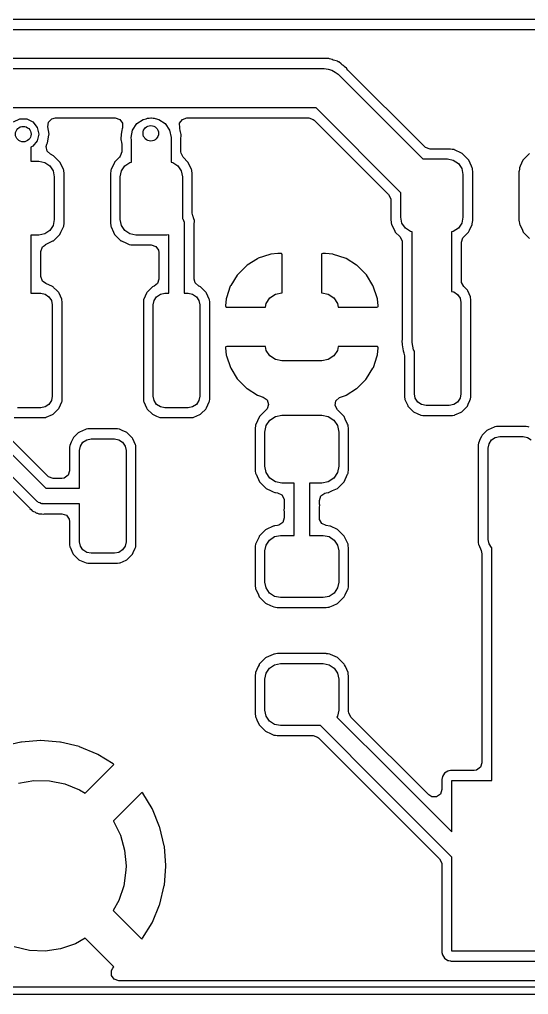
# Model space of a CAD drawing. Extents: x 3.59 to 5.68, y -3.55 to -1.66.
# Drawn here: x 4.9083 to 5.1664, y -3.5501 to -3.0555 of the extents above; entities that cross this region are included whole.
import ezdxf

# ---------------------------------------------------------------- set-up
doc = ezdxf.new("R2010")
doc.units = 0
doc.header["$MEASUREMENT"] = 0
doc.layers.add('BLACK', color=7, linetype='CONTINUOUS')

msp = doc.modelspace()

# ---------------------------------------------------------------- linework, layer by layer
at = {"layer": 'BLACK', "linetype": 'CONTINUOUS'}
for p, q in [((5.18744, -3.05553), (4.81284, -3.05553)), ((4.81654, -3.06055), (5.17852, -3.06055)), ((5.06239, -3.07539), (4.8178, -3.07539)), ((5.06255, -3.07539), (5.06239, -3.07539)), ((5.06261, -3.07538), (5.06255, -3.07539)), ((5.0647, -3.0753), (5.06261, -3.07538)), ((5.06496, -3.07538), (5.0647, -3.0753)), ((5.06507, -3.07539), (5.06496, -3.07538)), ((5.06511, -3.07539), (5.06507, -3.07539)), ((5.06519, -3.07539), (5.06511, -3.07539)), ((5.06541, -3.07541), (5.06519, -3.07539)), ((5.06678, -3.07589), (5.06541, -3.07541)), ((5.06735, -3.07609), (5.06678, -3.07589)), ((4.81579, -3.08041), (5.0628, -3.08041)), ((5.0628, -3.08041), (5.06472, -3.08079)), ((5.06472, -3.08079), (5.06662, -3.08117)), ((5.06753, -3.07615), (5.06735, -3.07609)), ((5.06949, -3.07673), (5.06753, -3.07615)), ((5.06973, -3.07691), (5.06949, -3.07673)), ((5.06985, -3.07697), (5.06973, -3.07691)), ((5.07013, -3.07707), (5.06985, -3.07697)), ((5.07143, -3.07809), (5.07013, -3.07707)), ((5.07174, -3.07834), (5.07143, -3.07809)), ((5.07189, -3.07845), (5.07174, -3.07834)), ((5.07253, -3.0789), (5.07189, -3.07845)), ((5.07264, -3.07902), (5.07253, -3.0789)), ((5.07271, -3.07907), (5.07264, -3.07902)), ((5.07296, -3.0793), (5.07271, -3.07907)), ((5.07406, -3.08016), (5.07296, -3.0793)), ((5.07423, -3.08043), (5.07406, -3.08016)), ((5.07432, -3.08057), (5.07423, -3.08043)), ((5.07484, -3.08121), (5.07432, -3.08057)), ((5.06662, -3.08117), (5.06662, -3.08117)), ((5.06662, -3.08117), (5.06662, -3.08117)), ((5.06662, -3.08117), (5.06828, -3.08228)), ((5.06828, -3.08228), (5.06986, -3.08334)), ((5.06986, -3.08334), (5.11284, -3.12628)), ((5.11263, -3.11898), (5.07484, -3.08121)), ((5.05865, -3.10041), (4.81993, -3.10041)), ((5.10164, -3.14337), (5.05865, -3.10041)), ((4.92461, -3.10589), (4.92644, -3.10543)), ((4.92644, -3.10543), (4.95685, -3.10543)), ((4.95685, -3.10543), (4.95914, -3.10617)), ((4.97395, -3.10559), (4.97484, -3.10541)), ((4.97484, -3.10541), (4.97512, -3.10541)), ((4.97512, -3.10541), (4.97602, -3.10559)), ((4.99085, -3.10621), (4.99319, -3.10543)), ((4.99319, -3.10543), (5.05496, -3.10543)), ((5.05496, -3.10543), (5.05725, -3.10617)), ((4.90526, -3.1075), (4.90841, -3.10598)), ((4.90841, -3.10598), (4.91192, -3.10598)), ((4.91192, -3.10598), (4.91507, -3.1075)), ((4.91507, -3.1075), (4.91725, -3.11024)), ((4.91725, -3.11024), (4.91803, -3.11366)), ((4.92261, -3.11), (4.92294, -3.10762)), ((4.92325, -3.11366), (4.92261, -3.11)), ((4.92294, -3.10762), (4.92461, -3.10589)), ((4.95914, -3.10617), (4.96055, -3.10812)), ((4.96055, -3.11053), (4.96041, -3.1109)), ((4.96055, -3.10812), (4.96055, -3.11053)), ((4.9656, -3.11158), (4.96777, -3.10834)), ((4.96777, -3.10834), (4.97102, -3.10617)), ((4.97102, -3.10617), (4.97249, -3.10588)), ((4.97249, -3.10588), (4.9731, -3.10559)), ((4.9731, -3.10559), (4.97395, -3.10559)), ((4.97602, -3.10559), (4.9766, -3.10559)), ((4.9766, -3.10559), (4.97701, -3.10579)), ((4.97701, -3.10579), (4.97894, -3.10617)), ((4.97894, -3.10617), (4.98219, -3.10834)), ((4.98219, -3.10834), (4.98436, -3.11158)), ((4.98947, -3.10818), (4.99085, -3.10621)), ((4.9895, -3.11044), (4.98947, -3.10818)), ((4.98952, -3.11048), (4.9895, -3.11044)), ((4.98958, -3.11079), (4.98952, -3.11048)), ((5.05725, -3.10617), (5.05772, -3.10657)), ((5.05772, -3.10657), (5.07563, -3.12447)), ((4.91803, -3.11368), (4.91724, -3.1171)), ((4.91803, -3.11366), (4.91803, -3.11368)), ((4.92246, -3.11814), (4.92315, -3.11422)), ((4.92315, -3.11422), (4.92319, -3.11399)), ((4.92319, -3.11399), (4.92325, -3.11366)), ((4.9599, -3.11388), (4.95971, -3.11607)), ((4.96009, -3.11162), (4.9599, -3.11388)), ((4.96041, -3.1109), (4.96009, -3.11162)), ((4.96484, -3.11541), (4.9656, -3.11158)), ((4.96512, -3.11679), (4.96484, -3.11541)), ((4.98436, -3.11158), (4.98512, -3.11541)), ((4.98512, -3.11541), (4.98512, -3.12789)), ((4.9896, -3.11093), (4.98958, -3.11079)), ((4.98958, -3.11079), (4.98958, -3.11079)), ((4.98972, -3.11166), (4.9896, -3.11093)), ((4.98981, -3.11221), (4.98972, -3.11166)), ((4.98987, -3.11251), (4.98981, -3.11221)), ((4.99021, -3.11388), (4.98987, -3.11251)), ((4.99015, -3.1159), (4.99027, -3.11454)), ((4.9903, -3.11421), (4.99021, -3.11388)), ((4.99027, -3.11454), (4.9903, -3.11421)), ((4.99027, -3.11454), (4.99027, -3.11454)), ((4.91505, -3.11983), (4.91409, -3.12028)), ((4.91409, -3.12028), (4.91409, -3.12746)), ((4.91724, -3.1171), (4.91505, -3.11983)), ((4.9218, -3.1199), (4.92218, -3.11875)), ((4.92226, -3.12227), (4.9218, -3.1199)), ((4.92217, -3.11875), (4.92229, -3.11843)), ((4.92218, -3.11875), (4.92217, -3.11875)), ((4.92229, -3.11843), (4.92246, -3.11814)), ((4.95971, -3.11607), (4.95966, -3.1166)), ((4.95966, -3.1166), (4.95974, -3.11692)), ((4.95974, -3.11692), (4.95974, -3.11692)), ((4.95974, -3.11692), (4.95998, -3.1179)), ((4.95998, -3.1179), (4.9601, -3.11884)), ((4.9601, -3.11884), (4.9601, -3.12262)), ((4.96512, -3.12788), (4.96512, -3.11679)), ((4.99014, -3.11624), (4.99015, -3.1159)), ((4.99014, -3.12265), (4.99014, -3.11624)), ((5.11377, -3.12012), (5.11263, -3.11898)), ((5.11424, -3.12052), (5.11377, -3.12012)), ((4.92402, -3.12391), (4.92226, -3.12227)), ((4.92553, -3.12461), (4.92402, -3.12391)), ((4.92874, -3.12783), (4.92553, -3.12461)), ((4.95935, -3.12491), (4.95896, -3.12538)), ((4.9601, -3.12262), (4.95935, -3.12491)), ((4.99019, -3.12326), (4.99014, -3.12265)), ((4.99128, -3.12541), (4.99019, -3.12326)), ((5.07563, -3.12447), (5.09548, -3.14431)), ((5.11653, -3.12126), (5.11424, -3.12052)), ((5.1259, -3.12126), (5.11653, -3.12126)), ((5.12677, -3.12126), (5.1259, -3.12126)), ((5.1269, -3.12128), (5.12677, -3.12126)), ((5.12771, -3.12139), (5.1269, -3.12128)), ((5.1269, -3.12128), (5.1269, -3.12128)), ((5.12865, -3.12151), (5.12771, -3.12139)), ((5.12892, -3.12164), (5.12865, -3.12151)), ((5.13246, -3.12329), (5.12892, -3.12164)), ((5.13277, -3.12343), (5.13246, -3.12329)), ((5.13246, -3.12329), (5.13246, -3.12329)), ((5.13598, -3.12665), (5.13277, -3.12343)), ((5.16696, -3.12343), (5.16375, -3.12665)), ((4.91409, -3.12746), (4.91802, -3.12746)), ((4.91802, -3.12746), (4.92103, -3.12806)), ((4.92103, -3.12806), (4.92358, -3.12977)), ((4.92358, -3.12977), (4.92529, -3.13233)), ((4.92888, -3.12814), (4.92874, -3.12783)), ((4.93052, -3.13164), (4.92888, -3.12814)), ((4.92888, -3.12814), (4.92888, -3.12814)), ((4.95636, -3.12814), (4.95472, -3.13164)), ((4.9565, -3.12783), (4.95636, -3.12814)), ((4.95636, -3.12814), (4.95636, -3.12814)), ((4.95896, -3.12538), (4.9565, -3.12783)), ((4.95995, -3.13233), (4.96166, -3.12977)), ((4.96166, -3.12977), (4.96422, -3.12806)), ((4.96422, -3.12806), (4.96512, -3.12788)), ((4.98512, -3.12789), (4.98599, -3.12806)), ((4.98599, -3.12806), (4.98854, -3.12977)), ((4.98854, -3.12977), (4.99025, -3.13233)), ((4.9937, -3.12783), (4.99128, -3.12541)), ((4.99385, -3.12814), (4.9937, -3.12783)), ((4.99548, -3.13164), (4.99385, -3.12814)), ((4.99385, -3.12814), (4.99385, -3.12814)), ((5.11284, -3.12628), (5.12526, -3.12628)), ((5.12526, -3.12628), (5.12827, -3.12688)), ((5.12827, -3.12688), (5.13083, -3.12859)), ((5.13083, -3.12859), (5.13253, -3.13114)), ((5.13613, -3.12696), (5.13598, -3.12665)), ((5.13754, -3.12999), (5.13613, -3.12696)), ((5.13613, -3.12696), (5.13613, -3.12696)), ((5.13791, -3.13077), (5.13754, -3.12999)), ((5.16219, -3.12999), (5.16183, -3.13077)), ((5.1636, -3.12696), (5.16219, -3.12999)), ((5.16375, -3.12665), (5.1636, -3.12696)), ((5.1636, -3.12696), (5.1636, -3.12696)), ((4.92529, -3.13233), (4.92589, -3.13534)), ((4.93066, -3.13195), (4.93052, -3.13164)), ((4.93091, -3.13383), (4.93066, -3.13195)), ((4.93091, -3.1585), (4.93091, -3.13383)), ((4.95435, -3.1337), (4.95433, -3.13383)), ((4.95433, -3.13383), (4.95433, -3.1585)), ((4.95454, -3.13225), (4.95435, -3.1337)), ((4.95458, -3.13195), (4.95454, -3.13225)), ((4.95472, -3.13164), (4.95458, -3.13195)), ((4.95935, -3.13534), (4.95995, -3.13233)), ((4.99025, -3.13233), (4.99085, -3.13534)), ((4.99562, -3.13195), (4.99548, -3.13164)), ((4.99587, -3.13383), (4.99562, -3.13195)), ((4.99587, -3.13396), (4.99587, -3.13383)), ((4.99587, -3.1537), (4.99587, -3.13396)), ((5.13253, -3.13114), (5.13313, -3.13416)), ((5.13313, -3.13416), (5.13313, -3.15581)), ((5.13795, -3.13106), (5.13791, -3.13077)), ((5.13802, -3.13164), (5.13795, -3.13106)), ((5.13795, -3.13106), (5.13795, -3.13106)), ((5.13815, -3.13265), (5.13802, -3.13164)), ((5.13815, -3.15732), (5.13815, -3.13265)), ((5.1616, -3.13252), (5.16158, -3.13265)), ((5.16158, -3.13265), (5.16158, -3.15732)), ((5.16176, -3.13128), (5.1616, -3.13252)), ((5.16183, -3.13077), (5.16176, -3.13128)), ((4.92589, -3.13534), (4.92589, -3.15699)), ((4.95935, -3.15699), (4.95935, -3.13534)), ((4.99085, -3.13534), (4.99085, -3.15647)), ((5.09548, -3.14431), (5.09657, -3.14645)), ((5.10164, -3.15581), (5.10164, -3.14337)), ((5.09657, -3.14645), (5.09662, -3.14706)), ((5.09662, -3.14706), (5.09662, -3.15732)), ((4.99616, -3.15508), (4.99587, -3.1537)), ((4.92589, -3.15699), (4.92529, -3.16001)), ((4.93066, -3.16038), (4.93086, -3.15889)), ((4.93086, -3.15889), (4.93089, -3.15863)), ((4.93089, -3.15863), (4.93091, -3.1585)), ((4.93089, -3.15863), (4.93089, -3.15863)), ((4.95433, -3.1585), (4.95458, -3.16038)), ((4.95995, -3.16001), (4.95935, -3.15699)), ((4.99085, -3.15647), (4.9911, -3.15665)), ((4.9911, -3.15665), (4.99138, -3.15752)), ((4.99138, -3.15752), (4.9918, -3.15834)), ((4.9918, -3.15834), (4.99175, -3.15866)), ((4.99175, -3.15866), (4.99185, -3.15896)), ((4.99185, -3.15896), (4.99185, -3.19439)), ((4.99628, -3.15524), (4.99616, -3.15508)), ((4.99646, -3.15611), (4.99628, -3.15524)), ((4.99664, -3.1567), (4.99646, -3.15611)), ((4.99696, -3.15753), (4.99664, -3.1567)), ((4.99687, -3.1593), (4.99688, -3.15909)), ((4.99687, -3.18717), (4.99687, -3.1593)), ((4.99688, -3.15909), (4.99694, -3.15794)), ((4.99694, -3.15794), (4.99696, -3.15753)), ((4.99694, -3.15794), (4.99694, -3.15794)), ((5.09662, -3.15732), (5.09672, -3.15811)), ((5.09672, -3.15811), (5.09682, -3.15889)), ((5.09682, -3.15889), (5.09687, -3.1592)), ((5.09687, -3.1592), (5.09699, -3.15947)), ((5.09699, -3.15947), (5.09699, -3.15947)), ((5.09699, -3.15947), (5.09836, -3.1624)), ((5.10224, -3.15882), (5.10164, -3.15581)), ((5.10394, -3.16138), (5.10224, -3.15882)), ((5.13253, -3.15882), (5.13083, -3.16138)), ((5.13313, -3.15581), (5.13253, -3.15882)), ((5.13641, -3.1624), (5.13778, -3.15947)), ((5.13778, -3.15947), (5.13791, -3.1592)), ((5.13778, -3.15947), (5.13778, -3.15947)), ((5.13791, -3.1592), (5.13813, -3.15753)), ((5.13813, -3.15753), (5.13814, -3.15745)), ((5.13814, -3.15745), (5.13815, -3.15732)), ((5.13814, -3.15745), (5.13814, -3.15745)), ((5.16158, -3.15732), (5.16168, -3.15811)), ((5.16168, -3.15811), (5.16179, -3.15889)), ((5.16179, -3.15889), (5.16183, -3.1592)), ((5.16183, -3.1592), (5.16195, -3.15947)), ((5.16195, -3.15947), (5.16195, -3.15947)), ((5.16195, -3.15947), (5.16332, -3.1624)), ((4.91802, -3.16487), (4.91409, -3.16487)), ((4.91409, -3.16487), (4.91409, -3.19439)), ((4.92103, -3.16427), (4.91802, -3.16487)), ((4.92358, -3.16256), (4.92103, -3.16427)), ((4.92529, -3.16001), (4.92358, -3.16256)), ((4.92553, -3.16772), (4.92874, -3.1645)), ((4.92874, -3.1645), (4.92929, -3.16332)), ((4.92929, -3.16332), (4.93054, -3.16065)), ((4.93054, -3.16065), (4.93066, -3.16038)), ((4.93054, -3.16065), (4.93054, -3.16065)), ((4.95458, -3.16038), (4.95471, -3.16065)), ((4.95471, -3.16065), (4.95471, -3.16065)), ((4.95471, -3.16065), (4.95595, -3.16332)), ((4.95595, -3.16332), (4.9565, -3.1645)), ((4.9565, -3.1645), (4.95972, -3.16772)), ((4.96166, -3.16256), (4.95995, -3.16001)), ((4.96422, -3.16427), (4.96166, -3.16256)), ((4.96723, -3.16487), (4.96422, -3.16427)), ((4.98298, -3.16487), (4.96723, -3.16487)), ((4.98398, -3.16467), (4.98298, -3.16487)), ((4.98398, -3.19439), (4.98398, -3.16467)), ((5.09836, -3.1624), (5.09879, -3.16332)), ((5.09879, -3.16332), (5.10124, -3.16577)), ((5.1065, -3.16309), (5.10394, -3.16138)), ((5.1074, -3.16327), (5.1065, -3.16309)), ((5.1074, -3.2193), (5.1074, -3.16327)), ((5.12827, -3.16309), (5.1274, -3.16326)), ((5.1274, -3.16326), (5.1274, -3.19344)), ((5.13083, -3.16138), (5.12827, -3.16309)), ((5.13356, -3.16574), (5.13598, -3.16332)), ((5.13598, -3.16332), (5.13641, -3.1624)), ((5.16332, -3.1624), (5.16375, -3.16332)), ((5.16375, -3.16332), (5.16696, -3.16654)), ((4.91986, -3.17089), (4.92146, -3.16976)), ((4.9214, -3.16964), (4.92522, -3.16786)), ((4.92146, -3.16976), (4.9214, -3.16964)), ((4.92522, -3.16786), (4.92553, -3.16772)), ((4.92522, -3.16786), (4.92522, -3.16786)), ((4.95972, -3.16772), (4.96003, -3.16786)), ((4.96003, -3.16786), (4.96003, -3.16786)), ((4.96003, -3.16786), (4.96252, -3.16902)), ((4.96252, -3.16902), (4.96384, -3.16964)), ((4.96384, -3.16964), (4.96466, -3.16975)), ((4.96466, -3.16975), (4.96559, -3.16987)), ((4.96559, -3.16987), (4.96559, -3.16987)), ((4.96559, -3.16987), (4.96572, -3.16989)), ((5.10124, -3.16577), (5.10233, -3.16792)), ((5.10233, -3.16792), (5.10238, -3.16853)), ((5.10238, -3.16853), (5.10238, -3.21728)), ((5.13242, -3.1685), (5.13317, -3.16621)), ((5.13242, -3.18823), (5.13242, -3.1685)), ((5.13317, -3.16621), (5.13356, -3.16574)), ((4.91911, -3.17318), (4.91986, -3.17089)), ((4.91911, -3.18589), (4.91911, -3.17318)), ((4.96572, -3.16989), (4.96614, -3.16989)), ((4.96614, -3.16989), (4.97506, -3.16989)), ((4.97506, -3.16989), (4.97735, -3.17063)), ((4.97735, -3.17063), (4.97877, -3.17258)), ((4.97877, -3.17258), (4.97896, -3.17378)), ((4.97896, -3.17378), (4.97896, -3.18716)), ((5.03526, -3.17468), (5.02935, -3.17665)), ((5.03567, -3.17459), (5.03526, -3.17468)), ((5.03935, -3.17421), (5.03567, -3.17459)), ((5.03955, -3.1742), (5.03935, -3.17421)), ((5.04112, -3.1742), (5.03955, -3.1742)), ((5.04128, -3.17431), (5.04112, -3.1742)), ((5.04144, -3.17481), (5.04128, -3.17431)), ((5.04144, -3.1942), (5.04144, -3.17481)), ((5.06156, -3.17436), (5.06144, -3.17452)), ((5.06144, -3.17452), (5.06144, -3.1942)), ((5.06206, -3.1742), (5.06156, -3.17436)), ((5.06333, -3.1742), (5.06206, -3.1742)), ((5.06353, -3.17421), (5.06333, -3.1742)), ((5.06716, -3.17458), (5.06353, -3.17421)), ((5.06757, -3.17467), (5.06716, -3.17458)), ((5.07349, -3.17663), (5.06757, -3.17467)), ((5.02894, -3.17684), (5.02365, -3.18011)), ((5.02935, -3.17665), (5.02894, -3.17684)), ((5.0739, -3.17682), (5.07349, -3.17663)), ((5.07919, -3.18008), (5.0739, -3.17682)), ((5.0233, -3.18039), (5.01891, -3.18479)), ((5.02365, -3.18011), (5.0233, -3.18039)), ((5.07954, -3.18036), (5.07919, -3.18008)), ((5.08395, -3.18476), (5.07954, -3.18036)), ((4.91997, -3.18832), (4.91911, -3.18589)), ((4.9216, -3.18939), (4.91997, -3.18832)), ((4.92156, -3.18948), (4.9216, -3.18939)), ((4.92495, -3.19098), (4.92156, -3.18948)), ((4.97821, -3.18945), (4.97664, -3.19072)), ((4.97896, -3.18716), (4.97821, -3.18945)), ((4.9974, -3.18913), (4.99687, -3.18717)), ((4.99919, -3.19073), (4.9974, -3.18913)), ((5.01863, -3.18515), (5.01536, -3.19044)), ((5.01891, -3.18479), (5.01863, -3.18515)), ((5.08422, -3.18511), (5.08395, -3.18476)), ((5.0875, -3.1904), (5.08422, -3.18511)), ((5.13247, -3.18884), (5.13242, -3.18823)), ((5.13357, -3.19099), (5.13247, -3.18884)), ((4.91409, -3.19439), (4.919, -3.19439)), ((4.919, -3.19439), (4.92126, -3.19484)), ((4.92528, -3.19113), (4.92495, -3.19098)), ((4.92495, -3.19098), (4.92495, -3.19098)), ((4.92553, -3.19138), (4.92528, -3.19113)), ((4.92721, -3.19305), (4.92553, -3.19138)), ((4.92553, -3.19138), (4.92553, -3.19138)), ((4.92816, -3.194), (4.92721, -3.19305)), ((4.92831, -3.19433), (4.92816, -3.194)), ((4.92966, -3.19738), (4.92831, -3.19433)), ((4.92831, -3.19433), (4.92831, -3.19433)), ((4.97268, -3.19435), (4.97203, -3.1958)), ((4.97282, -3.19402), (4.97268, -3.19435)), ((4.97268, -3.19435), (4.97268, -3.19435)), ((4.97308, -3.19377), (4.97282, -3.19402)), ((4.97544, -3.19139), (4.97308, -3.19377)), ((4.97308, -3.19377), (4.97308, -3.19377)), ((4.9757, -3.19114), (4.97544, -3.19139)), ((4.97544, -3.19139), (4.97544, -3.19139)), ((4.97664, -3.19072), (4.9757, -3.19114)), ((4.97973, -3.19484), (4.98199, -3.19439)), ((4.98199, -3.19439), (4.98398, -3.19439)), ((4.99185, -3.19439), (4.9938, -3.19439)), ((4.9938, -3.19439), (4.99606, -3.19484)), ((4.99975, -3.19098), (4.99919, -3.19073)), ((5.00008, -3.19113), (4.99975, -3.19098)), ((4.99975, -3.19098), (4.99975, -3.19098)), ((5.00296, -3.194), (5.00008, -3.19113)), ((5.00311, -3.19433), (5.00296, -3.194)), ((5.00446, -3.19738), (5.00311, -3.19433)), ((5.00311, -3.19433), (5.00311, -3.19433)), ((5.01517, -3.19085), (5.01321, -3.19677)), ((5.01536, -3.19044), (5.01517, -3.19085)), ((5.03806, -3.19485), (5.04135, -3.1942)), ((5.04135, -3.1942), (5.04144, -3.1942)), ((5.06144, -3.1942), (5.06153, -3.1942)), ((5.06153, -3.1942), (5.06483, -3.19485)), ((5.08769, -3.1908), (5.0875, -3.1904)), ((5.08966, -3.19672), (5.08769, -3.1908)), ((5.1274, -3.19344), (5.1285, -3.19366)), ((5.1285, -3.19366), (5.13042, -3.19494)), ((5.1354, -3.19282), (5.13357, -3.19099)), ((5.13555, -3.19315), (5.1354, -3.19282)), ((5.13693, -3.19626), (5.13555, -3.19315)), ((5.13555, -3.19315), (5.13555, -3.19315)), ((4.92126, -3.19484), (4.92318, -3.19612)), ((4.92318, -3.19612), (4.92446, -3.19804)), ((4.92446, -3.19804), (4.92491, -3.2003)), ((4.92981, -3.19772), (4.92966, -3.19738)), ((4.92993, -3.19868), (4.92981, -3.19772)), ((4.92993, -3.24818), (4.92993, -3.19868)), ((4.97118, -3.19774), (4.97107, -3.19868)), ((4.97107, -3.19868), (4.97107, -3.24818)), ((4.97203, -3.1958), (4.97118, -3.19774)), ((4.97609, -3.2003), (4.97654, -3.19804)), ((4.97654, -3.19804), (4.97782, -3.19612)), ((4.97782, -3.19612), (4.97973, -3.19484)), ((4.99606, -3.19484), (4.99798, -3.19612)), ((4.99798, -3.19612), (4.99926, -3.19804)), ((4.99926, -3.19804), (4.99971, -3.2003)), ((5.00462, -3.19772), (5.00446, -3.19738)), ((5.00473, -3.19868), (5.00462, -3.19772)), ((5.00473, -3.24818), (5.00473, -3.19868)), ((5.01312, -3.19718), (5.01275, -3.20081)), ((5.01321, -3.19677), (5.01312, -3.19718)), ((5.03302, -3.20142), (5.0334, -3.19951)), ((5.0334, -3.19951), (5.03526, -3.19672)), ((5.03526, -3.19672), (5.03806, -3.19485)), ((5.06483, -3.19485), (5.06762, -3.19672)), ((5.06762, -3.19672), (5.06949, -3.19951)), ((5.06949, -3.19951), (5.06987, -3.20142)), ((5.08975, -3.19713), (5.08966, -3.19672)), ((5.09013, -3.20081), (5.08975, -3.19713)), ((5.13042, -3.19494), (5.1317, -3.19686)), ((5.1317, -3.19686), (5.13215, -3.19912)), ((5.13215, -3.19912), (5.13215, -3.24538)), ((5.13706, -3.19654), (5.13693, -3.19626)), ((5.13717, -3.19749), (5.13706, -3.19654)), ((5.13717, -3.247), (5.13717, -3.19749)), ((4.92491, -3.2003), (4.92491, -3.24656)), ((4.97609, -3.24656), (4.97609, -3.2003)), ((4.99971, -3.2003), (4.99971, -3.24656)), ((5.01275, -3.20081), (5.01275, -3.20083)), ((5.01275, -3.20083), (5.0129, -3.2013)), ((5.0129, -3.2013), (5.01306, -3.20142)), ((5.01306, -3.20142), (5.03302, -3.20142)), ((5.06987, -3.20142), (5.08952, -3.20142)), ((5.08952, -3.20142), (5.09002, -3.20126)), ((5.09002, -3.20126), (5.09014, -3.2011)), ((5.09014, -3.20101), (5.09013, -3.20081)), ((5.09014, -3.2011), (5.09014, -3.20101)), ((5.10229, -3.2181), (5.10219, -3.21858)), ((5.10219, -3.21858), (5.10223, -3.2189)), ((5.10223, -3.2189), (5.10223, -3.2189)), ((5.10223, -3.2189), (5.10235, -3.21996)), ((5.10238, -3.21728), (5.10229, -3.2181)), ((5.10816, -3.22312), (5.1074, -3.2193)), ((5.01286, -3.22158), (5.01274, -3.22175)), ((5.01274, -3.22175), (5.01274, -3.22183)), ((5.01274, -3.22183), (5.01275, -3.22204)), ((5.01275, -3.22204), (5.01313, -3.22571)), ((5.01336, -3.22142), (5.01286, -3.22158)), ((5.03302, -3.22142), (5.01336, -3.22142)), ((5.0334, -3.22333), (5.03302, -3.22142)), ((5.03526, -3.22612), (5.0334, -3.22333)), ((5.06949, -3.22333), (5.06762, -3.22612)), ((5.06987, -3.22142), (5.06949, -3.22333)), ((5.08982, -3.22142), (5.06987, -3.22142)), ((5.08976, -3.22566), (5.09013, -3.22203)), ((5.08998, -3.22154), (5.08982, -3.22142)), ((5.09013, -3.22201), (5.08998, -3.22154)), ((5.09013, -3.22203), (5.09013, -3.22201)), ((5.10235, -3.21996), (5.10237, -3.22029)), ((5.10237, -3.22029), (5.10238, -3.22038)), ((5.10238, -3.22038), (5.10238, -3.22054)), ((5.10238, -3.22054), (5.10241, -3.2207)), ((5.10241, -3.2207), (5.10241, -3.2207)), ((5.10241, -3.2207), (5.10251, -3.22132)), ((5.10251, -3.22132), (5.10254, -3.2215)), ((5.10254, -3.2215), (5.10278, -3.22354)), ((5.10278, -3.22354), (5.10291, -3.22381)), ((5.10291, -3.22381), (5.10295, -3.22393)), ((5.10295, -3.22393), (5.103, -3.22423)), ((5.103, -3.22423), (5.10315, -3.22451)), ((5.10853, -3.22367), (5.10816, -3.22312)), ((5.10853, -3.24538), (5.10853, -3.22367)), ((5.01313, -3.22571), (5.01322, -3.22613)), ((5.01322, -3.22613), (5.01519, -3.23204)), ((5.03806, -3.22799), (5.03526, -3.22612)), ((5.04135, -3.22865), (5.03806, -3.22799)), ((5.06153, -3.22865), (5.04135, -3.22865)), ((5.06483, -3.22799), (5.06153, -3.22865)), ((5.06762, -3.22612), (5.06483, -3.22799)), ((5.08771, -3.23199), (5.08967, -3.22608)), ((5.08967, -3.22608), (5.08976, -3.22566)), ((5.10315, -3.22451), (5.10325, -3.22482)), ((5.10325, -3.22482), (5.10317, -3.22484)), ((5.10317, -3.22484), (5.10351, -3.22616)), ((5.10351, -3.22616), (5.10351, -3.247)), ((5.01519, -3.23204), (5.01538, -3.23245)), ((5.01538, -3.23245), (5.01866, -3.23773)), ((5.08426, -3.23769), (5.08752, -3.2324)), ((5.08752, -3.2324), (5.08771, -3.23199)), ((4.8637, -3.23538), (4.92163, -3.29331)), ((5.01866, -3.23773), (5.01894, -3.23809)), ((5.01894, -3.23809), (5.02334, -3.24248)), ((5.07958, -3.24245), (5.08398, -3.23805)), ((5.08398, -3.23805), (5.08426, -3.23769)), ((4.91722, -3.30003), (4.85815, -3.24096)), ((5.02334, -3.24248), (5.02369, -3.24276)), ((5.02369, -3.24276), (5.02899, -3.24602)), ((5.07394, -3.246), (5.07923, -3.24273)), ((5.07923, -3.24273), (5.07958, -3.24245)), ((4.92446, -3.24882), (4.92318, -3.25073)), ((4.92491, -3.24656), (4.92446, -3.24882)), ((4.92982, -3.24912), (4.92993, -3.24818)), ((4.97107, -3.24818), (4.97118, -3.24913)), ((4.97654, -3.24882), (4.97609, -3.24656)), ((4.97782, -3.25073), (4.97654, -3.24882)), ((4.99926, -3.24882), (4.99798, -3.25073)), ((4.99971, -3.24656), (4.99926, -3.24882)), ((5.00462, -3.24912), (5.00473, -3.24818)), ((5.02899, -3.24602), (5.02939, -3.24621)), ((5.02939, -3.24621), (5.03187, -3.24703)), ((5.03187, -3.24703), (5.03381, -3.24846)), ((5.03381, -3.24846), (5.03454, -3.25076)), ((5.06839, -3.25134), (5.06876, -3.24896)), ((5.06876, -3.24896), (5.07047, -3.24726)), ((5.07047, -3.24726), (5.071, -3.24704)), ((5.071, -3.24704), (5.07353, -3.24619)), ((5.07353, -3.24619), (5.07394, -3.246)), ((5.10351, -3.247), (5.10362, -3.24795)), ((5.10362, -3.24795), (5.10374, -3.24822)), ((5.10374, -3.24822), (5.10374, -3.24822)), ((5.10374, -3.24822), (5.10513, -3.25134)), ((5.10898, -3.24764), (5.10853, -3.24538)), ((5.11026, -3.24955), (5.10898, -3.24764)), ((5.1317, -3.24764), (5.13042, -3.24955)), ((5.13215, -3.24538), (5.1317, -3.24764)), ((5.13588, -3.2506), (5.13666, -3.24885)), ((5.13666, -3.24885), (5.13706, -3.24793)), ((5.13706, -3.24793), (5.13717, -3.247)), ((4.919, -3.25246), (4.90719, -3.25246)), ((4.92126, -3.25202), (4.919, -3.25246)), ((4.92318, -3.25073), (4.92126, -3.25202)), ((4.92566, -3.25536), (4.92792, -3.25309)), ((4.92792, -3.25309), (4.92817, -3.25284)), ((4.92792, -3.25309), (4.92792, -3.25309)), ((4.92817, -3.25284), (4.92833, -3.25248)), ((4.92833, -3.25248), (4.9297, -3.24938)), ((4.9297, -3.24938), (4.92982, -3.24912)), ((4.97118, -3.24913), (4.9713, -3.2494)), ((4.9713, -3.2494), (4.9713, -3.2494)), ((4.9713, -3.2494), (4.97269, -3.25253)), ((4.97269, -3.25253), (4.97283, -3.25285)), ((4.97283, -3.25285), (4.97309, -3.25311)), ((4.97309, -3.25311), (4.97309, -3.25311)), ((4.97309, -3.25311), (4.97546, -3.25548)), ((4.97973, -3.25202), (4.97782, -3.25073)), ((4.98199, -3.25246), (4.97973, -3.25202)), ((4.9938, -3.25246), (4.98199, -3.25246)), ((4.99606, -3.25202), (4.9938, -3.25246)), ((4.99798, -3.25073), (4.99606, -3.25202)), ((5.00046, -3.25536), (5.00272, -3.25309)), ((5.00272, -3.25309), (5.00297, -3.25284)), ((5.00272, -3.25309), (5.00272, -3.25309)), ((5.00297, -3.25284), (5.00313, -3.25248)), ((5.00313, -3.25248), (5.0045, -3.24938)), ((5.0045, -3.24938), (5.00462, -3.24912)), ((5.0334, -3.25349), (5.03001, -3.25688)), ((5.03378, -3.25304), (5.0334, -3.25349)), ((5.03454, -3.25076), (5.03378, -3.25304)), ((5.06948, -3.25349), (5.06839, -3.25134)), ((5.07287, -3.25688), (5.06948, -3.25349)), ((5.10513, -3.25134), (5.10527, -3.25167)), ((5.10527, -3.25167), (5.10553, -3.25193)), ((5.10553, -3.25193), (5.10553, -3.25193)), ((5.10553, -3.25193), (5.1079, -3.25429)), ((5.11217, -3.25083), (5.11026, -3.24955)), ((5.11443, -3.25128), (5.11217, -3.25083)), ((5.12624, -3.25128), (5.11443, -3.25128)), ((5.1285, -3.25083), (5.12624, -3.25128)), ((5.13042, -3.24955), (5.1285, -3.25083)), ((5.13304, -3.25404), (5.13516, -3.25191)), ((5.13516, -3.25191), (5.13541, -3.25166)), ((5.13516, -3.25191), (5.13516, -3.25191)), ((5.13541, -3.25166), (5.13588, -3.2506)), ((4.86484, -3.25475), (4.91343, -3.30334)), ((4.90557, -3.25748), (4.92062, -3.25748)), ((4.92062, -3.25748), (4.92158, -3.25737)), ((4.92158, -3.25737), (4.92184, -3.25725)), ((4.92184, -3.25725), (4.92497, -3.25586)), ((4.92184, -3.25725), (4.92184, -3.25725)), ((4.92497, -3.25586), (4.9253, -3.25572)), ((4.92497, -3.25586), (4.92497, -3.25586)), ((4.9253, -3.25572), (4.92566, -3.25536)), ((4.97546, -3.25548), (4.97546, -3.25548)), ((4.97546, -3.25548), (4.97571, -3.25573)), ((4.97571, -3.25573), (4.97604, -3.25588)), ((4.97604, -3.25588), (4.97604, -3.25588)), ((4.97604, -3.25588), (4.97776, -3.25664)), ((4.97776, -3.25664), (4.97944, -3.25738)), ((4.97944, -3.25738), (4.98037, -3.25748)), ((4.98037, -3.25748), (4.99543, -3.25748)), ((4.99543, -3.25748), (4.99638, -3.25737)), ((4.99638, -3.25737), (4.99665, -3.25725)), ((4.99665, -3.25725), (4.99977, -3.25586)), ((4.99665, -3.25725), (4.99665, -3.25725)), ((4.99977, -3.25586), (5.0001, -3.25572)), ((4.99977, -3.25586), (4.99977, -3.25586)), ((5.0001, -3.25572), (5.00046, -3.25536)), ((5.03001, -3.25688), (5.02798, -3.26123)), ((5.0334, -3.26152), (5.03526, -3.25873)), ((5.03526, -3.25873), (5.03806, -3.25686)), ((5.03806, -3.25686), (5.04135, -3.2562)), ((5.04135, -3.2562), (5.06153, -3.2562)), ((5.06153, -3.2562), (5.06483, -3.25686)), ((5.06483, -3.25686), (5.06762, -3.25873)), ((5.06762, -3.25873), (5.06949, -3.26152)), ((5.0735, -3.25823), (5.07287, -3.25688)), ((5.07467, -3.26074), (5.0735, -3.25823)), ((5.1079, -3.25429), (5.1079, -3.25429)), ((5.1079, -3.25429), (5.10815, -3.25455)), ((5.10815, -3.25455), (5.10848, -3.25469)), ((5.10848, -3.25469), (5.10848, -3.25469)), ((5.10848, -3.25469), (5.10998, -3.25536)), ((5.10998, -3.25536), (5.11188, -3.25619)), ((5.11188, -3.25619), (5.11281, -3.2563)), ((5.11281, -3.2563), (5.12787, -3.2563)), ((5.12787, -3.2563), (5.12882, -3.25619)), ((5.12882, -3.25619), (5.12909, -3.25607)), ((5.12909, -3.25607), (5.13221, -3.25468)), ((5.12909, -3.25607), (5.12909, -3.25607)), ((5.13221, -3.25468), (5.13254, -3.25454)), ((5.13221, -3.25468), (5.13221, -3.25468)), ((5.13254, -3.25454), (5.13304, -3.25404)), ((4.92257, -3.28715), (4.89818, -3.26276)), ((4.94175, -3.26342), (4.93862, -3.26481)), ((4.94201, -3.26331), (4.94175, -3.26342)), ((4.94175, -3.26342), (4.94175, -3.26342)), ((4.94297, -3.26319), (4.94201, -3.26331)), ((4.95802, -3.26319), (4.94297, -3.26319)), ((4.95896, -3.2633), (4.95802, -3.26319)), ((4.96039, -3.26393), (4.95896, -3.2633)), ((5.02798, -3.26123), (5.02772, -3.26322)), ((5.02772, -3.26322), (5.02772, -3.28364)), ((5.03274, -3.26482), (5.0334, -3.26152)), ((5.06949, -3.26152), (5.07014, -3.26482)), ((5.0749, -3.26123), (5.07467, -3.26074)), ((5.07494, -3.26153), (5.0749, -3.26123)), ((5.07514, -3.26306), (5.07494, -3.26153)), ((5.07494, -3.26153), (5.07494, -3.26153)), ((5.07516, -3.26322), (5.07514, -3.26306)), ((5.07516, -3.28364), (5.07516, -3.26322)), ((5.14554, -3.26378), (5.14529, -3.26403)), ((5.14587, -3.26363), (5.14554, -3.26378)), ((5.14899, -3.26224), (5.14587, -3.26363)), ((5.14587, -3.26363), (5.14587, -3.26363)), ((5.14926, -3.26213), (5.14899, -3.26224)), ((5.14899, -3.26224), (5.14899, -3.26224)), ((5.15021, -3.26201), (5.14926, -3.26213)), ((5.16527, -3.26201), (5.15021, -3.26201)), ((5.1662, -3.26212), (5.16527, -3.26201)), ((5.16674, -3.26236), (5.1662, -3.26212)), ((4.93527, -3.26817), (4.93451, -3.2699)), ((4.93542, -3.26784), (4.93527, -3.26817)), ((4.93527, -3.26817), (4.93527, -3.26817)), ((4.93567, -3.26758), (4.93542, -3.26784)), ((4.93804, -3.26521), (4.93567, -3.26758)), ((4.93567, -3.26758), (4.93567, -3.26758)), ((4.9383, -3.26496), (4.93804, -3.26521)), ((4.93804, -3.26521), (4.93804, -3.26521)), ((4.93862, -3.26481), (4.9383, -3.26496)), ((4.93862, -3.26481), (4.93862, -3.26481)), ((4.94041, -3.26994), (4.94233, -3.26866)), ((4.94233, -3.26866), (4.94459, -3.26821)), ((4.94459, -3.26821), (4.9564, -3.26821)), ((4.9564, -3.26821), (4.95866, -3.26866)), ((4.95866, -3.26866), (4.96058, -3.26994)), ((4.96235, -3.2648), (4.96039, -3.26393)), ((4.96268, -3.26495), (4.96235, -3.2648)), ((4.96235, -3.2648), (4.96235, -3.2648)), ((4.96294, -3.2652), (4.96268, -3.26495)), ((4.96471, -3.26697), (4.96294, -3.2652)), ((4.96294, -3.2652), (4.96294, -3.2652)), ((4.96556, -3.26782), (4.96471, -3.26697)), ((4.96571, -3.26815), (4.96556, -3.26782)), ((4.96706, -3.2712), (4.96571, -3.26815)), ((4.96571, -3.26815), (4.96571, -3.26815)), ((5.03274, -3.28204), (5.03274, -3.26482)), ((5.07014, -3.26482), (5.07014, -3.28204)), ((5.14196, -3.26824), (5.14102, -3.27038)), ((5.14252, -3.26699), (5.14196, -3.26824)), ((5.14266, -3.26666), (5.14252, -3.26699)), ((5.14252, -3.26699), (5.14252, -3.26699)), ((5.14292, -3.2664), (5.14266, -3.26666)), ((5.14529, -3.26403), (5.14292, -3.2664)), ((5.14292, -3.2664), (5.14292, -3.2664)), ((5.14529, -3.26403), (5.14529, -3.26403)), ((5.14638, -3.27068), (5.14766, -3.26876)), ((5.14766, -3.26876), (5.14957, -3.26748)), ((5.14957, -3.26748), (5.15183, -3.26703)), ((5.15183, -3.26703), (5.16365, -3.26703)), ((5.16365, -3.26703), (5.16591, -3.26748)), ((5.16591, -3.26748), (5.16782, -3.26876)), ((4.93377, -3.27156), (4.93367, -3.27249)), ((4.93367, -3.27249), (4.93367, -3.28439)), ((4.93451, -3.2699), (4.93377, -3.27156)), ((4.93869, -3.27412), (4.93913, -3.27186)), ((4.93913, -3.27186), (4.94041, -3.26994)), ((4.96058, -3.26994), (4.96186, -3.27186)), ((4.96186, -3.27186), (4.96231, -3.27412)), ((4.96721, -3.27154), (4.96706, -3.2712)), ((4.96733, -3.27249), (4.96721, -3.27154)), ((4.96733, -3.322), (4.96733, -3.27249)), ((5.14102, -3.27038), (5.14091, -3.27131)), ((5.14091, -3.27131), (5.14091, -3.32082)), ((5.14593, -3.27294), (5.14638, -3.27068)), ((5.14593, -3.3192), (5.14593, -3.27294)), ((4.93869, -3.29331), (4.93869, -3.27412)), ((4.96231, -3.27412), (4.96231, -3.32038)), ((5.0334, -3.28534), (5.03274, -3.28204)), ((5.07014, -3.28204), (5.06949, -3.28534)), ((4.92303, -3.28755), (4.92257, -3.28715)), ((4.92532, -3.28829), (4.92303, -3.28755)), ((4.92977, -3.28829), (4.92532, -3.28829)), ((4.93097, -3.2881), (4.92977, -3.28829)), ((4.93292, -3.28668), (4.93097, -3.2881)), ((4.93367, -3.28439), (4.93292, -3.28668)), ((5.02772, -3.28364), (5.02774, -3.28376)), ((5.02774, -3.28376), (5.02774, -3.28377)), ((5.02774, -3.28377), (5.02784, -3.28458)), ((5.02784, -3.28458), (5.02798, -3.28562)), ((5.02798, -3.28562), (5.02811, -3.28589)), ((5.02811, -3.28589), (5.02811, -3.28589)), ((5.02811, -3.28589), (5.02824, -3.28617)), ((5.02824, -3.28617), (5.03001, -3.28998)), ((5.03526, -3.28813), (5.0334, -3.28534)), ((5.03806, -3.29), (5.03526, -3.28813)), ((5.06762, -3.28813), (5.06483, -3.29)), ((5.06949, -3.28534), (5.06762, -3.28813)), ((5.07287, -3.28998), (5.07465, -3.28617)), ((5.07465, -3.28617), (5.07477, -3.28589)), ((5.07477, -3.28589), (5.0749, -3.28562)), ((5.07477, -3.28589), (5.07477, -3.28589)), ((5.0749, -3.28562), (5.07516, -3.28364)), ((4.92163, -3.29331), (4.93869, -3.29331)), ((5.03001, -3.28998), (5.03341, -3.29338)), ((5.03341, -3.29338), (5.03591, -3.29455)), ((5.04135, -3.29065), (5.03806, -3.29)), ((5.0475, -3.29065), (5.04135, -3.29065)), ((5.0475, -3.30319), (5.0475, -3.29065)), ((5.06153, -3.29065), (5.05539, -3.29065)), ((5.05539, -3.29065), (5.05539, -3.31723)), ((5.06483, -3.29), (5.06153, -3.29065)), ((5.06708, -3.2945), (5.06947, -3.29338)), ((5.06947, -3.29338), (5.07287, -3.28998)), ((5.03591, -3.29455), (5.03696, -3.29503)), ((5.03696, -3.29503), (5.03777, -3.29541)), ((5.03777, -3.29541), (5.03807, -3.29545)), ((5.03807, -3.29545), (5.0391, -3.29559)), ((5.0391, -3.29559), (5.04127, -3.29662)), ((5.04127, -3.29662), (5.04242, -3.29874)), ((5.06041, -3.29945), (5.06116, -3.29716)), ((5.06116, -3.29716), (5.06311, -3.29574)), ((5.06311, -3.29574), (5.0638, -3.29558)), ((5.0638, -3.29558), (5.06482, -3.29545)), ((5.06482, -3.29545), (5.06511, -3.29541)), ((5.06482, -3.29545), (5.06482, -3.29545)), ((5.06511, -3.29541), (5.06538, -3.29529)), ((5.06538, -3.29529), (5.06708, -3.2945)), ((5.06538, -3.29529), (5.06538, -3.29529)), ((4.91343, -3.30334), (4.91357, -3.30349)), ((4.9175, -3.30018), (4.91722, -3.30003)), ((4.91769, -3.30043), (4.9175, -3.30018)), ((4.91856, -3.30072), (4.91769, -3.30043)), ((4.91938, -3.30114), (4.91856, -3.30072)), ((4.9197, -3.30109), (4.91938, -3.30114)), ((4.92, -3.30119), (4.9197, -3.30109)), ((4.93869, -3.30119), (4.92, -3.30119)), ((4.93869, -3.32038), (4.93869, -3.30119)), ((5.04248, -3.30305), (5.0424, -3.30462)), ((5.04242, -3.29874), (5.04248, -3.29945)), ((5.04248, -3.29945), (5.04248, -3.30285)), ((5.04248, -3.30285), (5.04248, -3.30305)), ((5.04752, -3.30323), (5.0475, -3.30319)), ((5.04752, -3.31723), (5.04752, -3.30323)), ((5.06041, -3.30145), (5.06041, -3.29945)), ((5.06042, -3.30156), (5.06041, -3.30145)), ((5.06041, -3.30354), (5.06042, -3.30333)), ((5.0605, -3.30177), (5.06042, -3.30156)), ((5.06042, -3.30333), (5.06043, -3.30305)), ((5.06043, -3.30305), (5.0605, -3.30177)), ((4.91357, -3.30349), (4.91413, -3.30412)), ((4.91413, -3.30412), (4.91462, -3.30466)), ((4.91462, -3.30466), (4.91499, -3.30482)), ((4.91499, -3.30482), (4.91499, -3.30482)), ((4.91499, -3.30482), (4.91543, -3.30502)), ((4.91543, -3.30502), (4.91597, -3.30531)), ((4.91597, -3.30531), (4.91637, -3.30557)), ((4.91637, -3.30557), (4.91638, -3.30557)), ((4.91638, -3.30557), (4.91672, -3.3058)), ((4.91672, -3.3058), (4.91712, -3.30586)), ((4.91712, -3.30586), (4.91742, -3.30597)), ((4.91742, -3.30597), (4.91772, -3.30604)), ((4.91772, -3.30604), (4.9181, -3.3062)), ((4.9181, -3.3062), (4.91899, -3.3062)), ((4.91899, -3.3062), (4.9196, -3.30625)), ((4.9196, -3.30625), (4.92048, -3.30639)), ((4.92048, -3.30639), (4.92087, -3.30629)), ((4.92087, -3.30629), (4.9212, -3.30627)), ((4.9212, -3.30627), (4.92169, -3.3062)), ((4.92169, -3.3062), (4.92977, -3.3062)), ((4.92977, -3.3062), (4.93206, -3.30695)), ((4.93206, -3.30695), (4.93347, -3.3089)), ((5.0424, -3.30462), (5.04249, -3.30485)), ((5.04249, -3.30485), (5.0425, -3.30503)), ((5.0425, -3.30503), (5.0425, -3.30834)), ((5.06041, -3.30835), (5.06041, -3.30354)), ((4.93347, -3.3089), (4.93367, -3.3101)), ((4.93367, -3.3101), (4.93367, -3.322)), ((5.03696, -3.31258), (5.03341, -3.31423)), ((5.03723, -3.31246), (5.03696, -3.31258)), ((5.03696, -3.31258), (5.03696, -3.31258)), ((5.03752, -3.31242), (5.03723, -3.31246)), ((5.0391, -3.31221), (5.03752, -3.31242)), ((5.03752, -3.31242), (5.03752, -3.31242)), ((5.03981, -3.31205), (5.0391, -3.31219)), ((5.0391, -3.31219), (5.0391, -3.31221)), ((5.04176, -3.31063), (5.03981, -3.31205)), ((5.0425, -3.30834), (5.04176, -3.31063)), ((5.06048, -3.30906), (5.06041, -3.30835)), ((5.06163, -3.31117), (5.06048, -3.30906)), ((5.0638, -3.31221), (5.06163, -3.31117)), ((5.06566, -3.31246), (5.0638, -3.31221)), ((5.06593, -3.31258), (5.06566, -3.31246)), ((5.06947, -3.31423), (5.06593, -3.31258)), ((5.02975, -3.3179), (5.02864, -3.32028)), ((5.02989, -3.31759), (5.02975, -3.3179)), ((5.02975, -3.3179), (5.02975, -3.3179)), ((5.0331, -3.31438), (5.02989, -3.31759)), ((5.03341, -3.31423), (5.0331, -3.31438)), ((5.03341, -3.31423), (5.03341, -3.31423)), ((5.03505, -3.31953), (5.0376, -3.31783)), ((5.0376, -3.31783), (5.04061, -3.31723)), ((5.04061, -3.31723), (5.04752, -3.31723)), ((5.05539, -3.31723), (5.06227, -3.31723)), ((5.06227, -3.31723), (5.06528, -3.31783)), ((5.06528, -3.31783), (5.06784, -3.31953)), ((5.06978, -3.31438), (5.06947, -3.31423)), ((5.06947, -3.31423), (5.06947, -3.31423)), ((5.07299, -3.31759), (5.06978, -3.31438)), ((5.07314, -3.3179), (5.07299, -3.31759)), ((5.07455, -3.32093), (5.07314, -3.3179)), ((5.07314, -3.3179), (5.07314, -3.3179)), ((4.93367, -3.322), (4.93378, -3.32295)), ((4.93378, -3.32295), (4.9339, -3.32322)), ((4.93913, -3.32264), (4.93869, -3.32038)), ((4.94041, -3.32455), (4.93913, -3.32264)), ((4.96186, -3.32264), (4.96058, -3.32455)), ((4.96231, -3.32038), (4.96186, -3.32264)), ((4.96687, -3.32372), (4.96722, -3.32293)), ((4.96722, -3.32293), (4.96733, -3.322)), ((5.02785, -3.32259), (5.02774, -3.32346)), ((5.02797, -3.32171), (5.02785, -3.32259)), ((5.02864, -3.32028), (5.02797, -3.32171)), ((5.03274, -3.3251), (5.03334, -3.32209)), ((5.03334, -3.32209), (5.03505, -3.31953)), ((5.06784, -3.31953), (5.06954, -3.32209)), ((5.06954, -3.32209), (5.07014, -3.3251)), ((5.07491, -3.32171), (5.07455, -3.32093)), ((5.07495, -3.32201), (5.07491, -3.32171)), ((5.07501, -3.3224), (5.07495, -3.32201)), ((5.07495, -3.32201), (5.07495, -3.32201)), ((5.07516, -3.32359), (5.07501, -3.3224)), ((5.14091, -3.32082), (5.14102, -3.32177)), ((5.14102, -3.32177), (5.14114, -3.32204)), ((5.14114, -3.32204), (5.14114, -3.32204)), ((5.14114, -3.32204), (5.1424, -3.32487)), ((5.14638, -3.32146), (5.14593, -3.3192)), ((5.14766, -3.32337), (5.14638, -3.32146)), ((4.9339, -3.32322), (4.9339, -3.32322)), ((4.9339, -3.32322), (4.93528, -3.32634)), ((4.93528, -3.32634), (4.93543, -3.32667)), ((4.93543, -3.32667), (4.93569, -3.32693)), ((4.93569, -3.32693), (4.93569, -3.32693)), ((4.93569, -3.32693), (4.93806, -3.32929)), ((4.94233, -3.32583), (4.94041, -3.32455)), ((4.94459, -3.32628), (4.94233, -3.32583)), ((4.9564, -3.32628), (4.94459, -3.32628)), ((4.95866, -3.32583), (4.9564, -3.32628)), ((4.96058, -3.32455), (4.95866, -3.32583)), ((4.96295, -3.32928), (4.96532, -3.32691)), ((4.96532, -3.32691), (4.96557, -3.32666)), ((4.96532, -3.32691), (4.96532, -3.32691)), ((4.96557, -3.32666), (4.96593, -3.32584)), ((4.96593, -3.32584), (4.96687, -3.32372)), ((5.02774, -3.32346), (5.02772, -3.32359)), ((5.02772, -3.32359), (5.02772, -3.34236)), ((5.03274, -3.34085), (5.03274, -3.3251)), ((5.07014, -3.3251), (5.07014, -3.34085)), ((5.07516, -3.34236), (5.07516, -3.32359)), ((5.1424, -3.32487), (5.14274, -3.32646)), ((5.14274, -3.32646), (5.14274, -3.43252)), ((5.14776, -3.32344), (5.14766, -3.32337)), ((5.14776, -3.44144), (5.14776, -3.32344)), ((4.93806, -3.32929), (4.93806, -3.32929)), ((4.93806, -3.32929), (4.93831, -3.32955)), ((4.93831, -3.32955), (4.93864, -3.32969)), ((4.93864, -3.32969), (4.93864, -3.32969)), ((4.93864, -3.32969), (4.93958, -3.33011)), ((4.93958, -3.33011), (4.94203, -3.33119)), ((4.94203, -3.33119), (4.94297, -3.3313)), ((4.94297, -3.3313), (4.95802, -3.3313)), ((4.95802, -3.3313), (4.95898, -3.33119)), ((4.95898, -3.33119), (4.95924, -3.33107)), ((4.95924, -3.33107), (4.96237, -3.32968)), ((4.95924, -3.33107), (4.95924, -3.33107)), ((4.96237, -3.32968), (4.9627, -3.32954)), ((4.96237, -3.32968), (4.96237, -3.32968)), ((4.9627, -3.32954), (4.96295, -3.32928)), ((5.02772, -3.34236), (5.02797, -3.34424)), ((5.03334, -3.34386), (5.03274, -3.34085)), ((5.07014, -3.34085), (5.06954, -3.34386)), ((5.07504, -3.3433), (5.07514, -3.34249)), ((5.07514, -3.34249), (5.07516, -3.34236)), ((5.07514, -3.34249), (5.07514, -3.34249)), ((5.02797, -3.34424), (5.02809, -3.34451)), ((5.02809, -3.34451), (5.02809, -3.34451)), ((5.02809, -3.34451), (5.0294, -3.3473)), ((5.0294, -3.3473), (5.02989, -3.34836)), ((5.03505, -3.34642), (5.03334, -3.34386)), ((5.0376, -3.34813), (5.03505, -3.34642)), ((5.06784, -3.34642), (5.06528, -3.34813)), ((5.06954, -3.34386), (5.06784, -3.34642)), ((5.07299, -3.34836), (5.07348, -3.3473)), ((5.07348, -3.3473), (5.07479, -3.34451)), ((5.07479, -3.34451), (5.07491, -3.34424)), ((5.07479, -3.34451), (5.07479, -3.34451)), ((5.07491, -3.34424), (5.07504, -3.3433)), ((5.02989, -3.34836), (5.0331, -3.35158)), ((5.0331, -3.35158), (5.03341, -3.35172)), ((5.03341, -3.35172), (5.03341, -3.35172)), ((5.03341, -3.35172), (5.03559, -3.35273)), ((5.03559, -3.35273), (5.03723, -3.3535)), ((5.04061, -3.34872), (5.0376, -3.34813)), ((5.06227, -3.34872), (5.04061, -3.34872)), ((5.06528, -3.34813), (5.06227, -3.34872)), ((5.06566, -3.3535), (5.06729, -3.35273)), ((5.06729, -3.35273), (5.06947, -3.35172)), ((5.06947, -3.35172), (5.06978, -3.35158)), ((5.06947, -3.35172), (5.06947, -3.35172)), ((5.06978, -3.35158), (5.07299, -3.34836)), ((5.03723, -3.3535), (5.03816, -3.35362)), ((5.03816, -3.35362), (5.03898, -3.35373)), ((5.03898, -3.35373), (5.03898, -3.35373)), ((5.03898, -3.35373), (5.0391, -3.35374)), ((5.0391, -3.35374), (5.05144, -3.35374)), ((5.05144, -3.35374), (5.06378, -3.35374)), ((5.06378, -3.35374), (5.06471, -3.35362)), ((5.06471, -3.35362), (5.06536, -3.35354)), ((5.06536, -3.35354), (5.06566, -3.3535)), ((5.06536, -3.35354), (5.06536, -3.35354)), ((5.03696, -3.37754), (5.03341, -3.37919)), ((5.03723, -3.37742), (5.03696, -3.37754)), ((5.03696, -3.37754), (5.03696, -3.37754)), ((5.03752, -3.37738), (5.03723, -3.37742)), ((5.03818, -3.37729), (5.03752, -3.37738)), ((5.03752, -3.37738), (5.03752, -3.37738)), ((5.0391, -3.37717), (5.03818, -3.37729)), ((5.05144, -3.37717), (5.0391, -3.37717)), ((5.06378, -3.37717), (5.05144, -3.37717)), ((5.0639, -3.37719), (5.06378, -3.37717)), ((5.06391, -3.37719), (5.0639, -3.37719)), ((5.06472, -3.37729), (5.06391, -3.37719)), ((5.06566, -3.37742), (5.06472, -3.37729)), ((5.06593, -3.37754), (5.06566, -3.37742)), ((5.06947, -3.37919), (5.06593, -3.37754)), ((5.0331, -3.37934), (5.02989, -3.38255)), ((5.03341, -3.37919), (5.0331, -3.37934)), ((5.03341, -3.37919), (5.03341, -3.37919)), ((5.0376, -3.38279), (5.04061, -3.38219)), ((5.04061, -3.38219), (5.06227, -3.38219)), ((5.06227, -3.38219), (5.06528, -3.38279)), ((5.06978, -3.37934), (5.06947, -3.37919)), ((5.06947, -3.37919), (5.06947, -3.37919)), ((5.07299, -3.38255), (5.06978, -3.37934)), ((5.02793, -3.38697), (5.02774, -3.38843)), ((5.02797, -3.38667), (5.02793, -3.38697)), ((5.02935, -3.38371), (5.02797, -3.38667)), ((5.02975, -3.38286), (5.02935, -3.38371)), ((5.02989, -3.38255), (5.02975, -3.38286)), ((5.02975, -3.38286), (5.02975, -3.38286)), ((5.03274, -3.39006), (5.03334, -3.38705)), ((5.03334, -3.38705), (5.03505, -3.3845)), ((5.03505, -3.3845), (5.0376, -3.38279)), ((5.06528, -3.38279), (5.06784, -3.3845)), ((5.06784, -3.3845), (5.06954, -3.38705)), ((5.06954, -3.38705), (5.07014, -3.39006)), ((5.07314, -3.38286), (5.07299, -3.38255)), ((5.07353, -3.38371), (5.07314, -3.38286)), ((5.07314, -3.38286), (5.07314, -3.38286)), ((5.07491, -3.38667), (5.07353, -3.38371)), ((5.07495, -3.38697), (5.07491, -3.38667)), ((5.07501, -3.38741), (5.07495, -3.38697)), ((5.07495, -3.38697), (5.07495, -3.38697)), ((5.07516, -3.38855), (5.07501, -3.38741)), ((5.02774, -3.38843), (5.02772, -3.38855)), ((5.02772, -3.38855), (5.02772, -3.40732)), ((5.03274, -3.40581), (5.03274, -3.39006)), ((5.07014, -3.39006), (5.07014, -3.40581)), ((5.07516, -3.38868), (5.07516, -3.38855)), ((5.07516, -3.40656), (5.07516, -3.38868)), ((5.03334, -3.40882), (5.03274, -3.40581)), ((5.07014, -3.40581), (5.06954, -3.40882)), ((5.07521, -3.40717), (5.07516, -3.40656)), ((5.0763, -3.40932), (5.07521, -3.40717)), ((5.02772, -3.40732), (5.02797, -3.4092)), ((5.02797, -3.4092), (5.02809, -3.40947)), ((5.02809, -3.40947), (5.02809, -3.40947)), ((5.02809, -3.40947), (5.02867, -3.4107)), ((5.02867, -3.4107), (5.02989, -3.41332)), ((5.03505, -3.41138), (5.03334, -3.40882)), ((5.0376, -3.41309), (5.03505, -3.41138)), ((5.06954, -3.40882), (5.06921, -3.40932)), ((5.06921, -3.40932), (5.09804, -3.43816)), ((5.11583, -3.44885), (5.0763, -3.40932)), ((5.02989, -3.41332), (5.0331, -3.41654)), ((5.0331, -3.41654), (5.03341, -3.41668)), ((5.03341, -3.41668), (5.03341, -3.41668)), ((5.03341, -3.41668), (5.03559, -3.4177)), ((5.04061, -3.41369), (5.0376, -3.41309)), ((5.06084, -3.41369), (5.04061, -3.41369)), ((5.09168, -3.44452), (5.06084, -3.41369)), ((4.90892, -3.42206), (4.89953, -3.42432)), ((4.90922, -3.42202), (4.90892, -3.42206)), ((4.91885, -3.42126), (4.90922, -3.42202)), ((4.91915, -3.42126), (4.91885, -3.42126)), ((4.92878, -3.42202), (4.91915, -3.42126)), ((4.92908, -3.42206), (4.92878, -3.42202)), ((4.93847, -3.42432), (4.92908, -3.42206)), ((5.03559, -3.4177), (5.03723, -3.41846)), ((5.03723, -3.41846), (5.03816, -3.41858)), ((5.03816, -3.41858), (5.03898, -3.41869)), ((5.03898, -3.41869), (5.03898, -3.41869)), ((5.03898, -3.41869), (5.0391, -3.4187)), ((5.0391, -3.4187), (5.04054, -3.4187)), ((5.04054, -3.4187), (5.05715, -3.4187)), ((5.05715, -3.4187), (5.05944, -3.41945)), ((5.05944, -3.41945), (5.0599, -3.41985)), ((5.0599, -3.41985), (5.12134, -3.48129)), ((4.93876, -3.42441), (4.93847, -3.42432)), ((4.94769, -3.42811), (4.93876, -3.42441)), ((4.94796, -3.42825), (4.94769, -3.42811)), ((4.95581, -3.43306), (4.94796, -3.42825)), ((4.94159, -3.44801), (4.95583, -3.43377)), ((4.95606, -3.43333), (4.95581, -3.43306)), ((4.95583, -3.43377), (4.95606, -3.43333)), ((5.12555, -3.43671), (5.12388, -3.43782)), ((5.12592, -3.43664), (5.12555, -3.43671)), ((5.12682, -3.43646), (5.12592, -3.43664)), ((5.12701, -3.43642), (5.12682, -3.43646)), ((5.12682, -3.43646), (5.12682, -3.43646)), ((5.13884, -3.43642), (5.12701, -3.43642)), ((5.14004, -3.43623), (5.13884, -3.43642)), ((5.14199, -3.43481), (5.14004, -3.43623)), ((5.14274, -3.43252), (5.14199, -3.43481)), ((4.90779, -3.44292), (4.9156, -3.44157)), ((4.9156, -3.44157), (4.92353, -3.44168)), ((4.92353, -3.44168), (4.9313, -3.44322)), ((5.09804, -3.43816), (5.09804, -3.43816)), ((5.09804, -3.43816), (5.1275, -3.46762)), ((5.12278, -3.43948), (5.12248, -3.44095)), ((5.12248, -3.44095), (5.12248, -3.44609)), ((5.12388, -3.43782), (5.12278, -3.43948)), ((5.1275, -3.46762), (5.1275, -3.44144)), ((5.1275, -3.44144), (5.14776, -3.44144)), ((4.9313, -3.44322), (4.93866, -3.44616)), ((4.93866, -3.44616), (4.94159, -3.44801)), ((5.1275, -3.48035), (5.09168, -3.44452)), ((5.09168, -3.44452), (5.09168, -3.44452)), ((5.12248, -3.44609), (5.12174, -3.44838)), ((4.97003, -3.44786), (4.95586, -3.46203)), ((4.97035, -3.44768), (4.97003, -3.44786)), ((4.97073, -3.44801), (4.97035, -3.44768)), ((4.9755, -3.45579), (4.97073, -3.44801)), ((5.11738, -3.4498), (5.11583, -3.44885)), ((5.11979, -3.4498), (5.11738, -3.4498)), ((5.12174, -3.44838), (5.11979, -3.4498)), ((4.97564, -3.45606), (4.9755, -3.45579)), ((4.97934, -3.46498), (4.97564, -3.45606)), ((4.95586, -3.46203), (4.95593, -3.46212)), ((4.95593, -3.46212), (4.95943, -3.46923)), ((4.97943, -3.46527), (4.97934, -3.46498)), ((4.98169, -3.47467), (4.97943, -3.46527)), ((4.95943, -3.46923), (4.96158, -3.47686)), ((4.98173, -3.47497), (4.98169, -3.47467)), ((4.98249, -3.4846), (4.98173, -3.47497)), ((4.96158, -3.47686), (4.96231, -3.48475)), ((5.12134, -3.48129), (5.12244, -3.48343)), ((5.1275, -3.52806), (5.1275, -3.48035)), ((4.96231, -3.48475), (4.96225, -3.48701)), ((4.98173, -3.49453), (4.98249, -3.4849)), ((4.98249, -3.4849), (4.98249, -3.4846)), ((5.12244, -3.48343), (5.12248, -3.48404)), ((5.12248, -3.48404), (5.12248, -3.52855)), ((4.96225, -3.48701), (4.96111, -3.49486)), ((4.96111, -3.49486), (4.95856, -3.50236)), ((4.97943, -3.50422), (4.98169, -3.49483)), ((4.98169, -3.49483), (4.98173, -3.49453)), ((4.95856, -3.50236), (4.95576, -3.50737)), ((4.97564, -3.51344), (4.97934, -3.50451)), ((4.97934, -3.50451), (4.97943, -3.50422)), ((4.95576, -3.50737), (4.96997, -3.52158)), ((4.97069, -3.52156), (4.9755, -3.51371)), ((4.9755, -3.51371), (4.97564, -3.51344)), ((4.93661, -3.52431), (4.92911, -3.52686)), ((4.94162, -3.52151), (4.93661, -3.52431)), ((4.95589, -3.53578), (4.94162, -3.52151)), ((4.96997, -3.52158), (4.97042, -3.52181)), ((4.97042, -3.52181), (4.97069, -3.52156)), ((4.91335, -3.52768), (4.90562, -3.52594)), ((4.92127, -3.528), (4.91335, -3.52768)), ((4.92911, -3.52686), (4.92127, -3.528)), ((5.12248, -3.52855), (5.12252, -3.52874)), ((5.12252, -3.52874), (5.12252, -3.52874)), ((5.12252, -3.52874), (5.12253, -3.5288)), ((5.12253, -3.5288), (5.12278, -3.53001)), ((5.12278, -3.53001), (5.12388, -3.53167)), ((5.21412, -3.52806), (5.1275, -3.52806)), ((4.95607, -3.5361), (4.95589, -3.53578)), ((5.12388, -3.53167), (5.12555, -3.53278)), ((5.12555, -3.53278), (5.12592, -3.53286)), ((5.12592, -3.53286), (5.12682, -3.53304)), ((5.12682, -3.53304), (5.12682, -3.53304)), ((5.12682, -3.53304), (5.12701, -3.53307)), ((5.12701, -3.53307), (5.21461, -3.53307)), ((4.95487, -3.53796), (4.95561, -3.53664)), ((4.95487, -3.54037), (4.95487, -3.53796)), ((4.95628, -3.54232), (4.95487, -3.54037)), ((4.95561, -3.53664), (4.95607, -3.5361)), ((4.95857, -3.54306), (4.95628, -3.54232)), ((5.23122, -3.54306), (4.95857, -3.54306)), ((3.70556, -3.54612), (5.55596, -3.54612)), ((5.55596, -3.55005), (3.70556, -3.55005))]:
    msp.add_line(p, q, dxfattribs=at)
at = {"layer": 'BLACK'}
for centre in [(4.91016, -3.11366), (4.97484, -3.11326)]:
    msp.add_circle(centre, 0.00394, dxfattribs=at)

doc.saveas('drawing.dxf')
